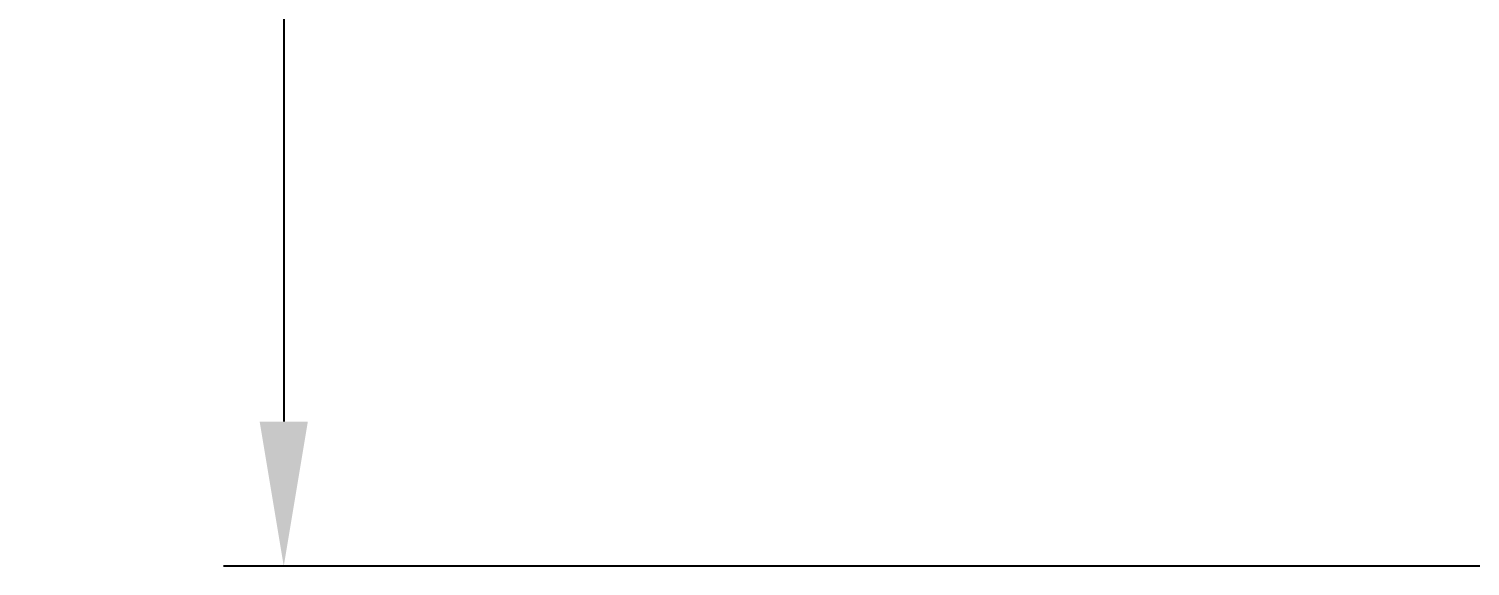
# Model space of a CAD drawing. Header units: millimetres. Extents: x 37984 to 70752, y 14140 to 37584.
# Drawn here: x 45356.65 to 45386.58, y 31082 to 31093.15 of the extents above; entities that cross this region are included whole.
import ezdxf

# ---------------------------------------------------------------- set-up
doc = ezdxf.new("R2010")
doc.units = ezdxf.units.MM
doc.layers.add('! NO PLOT !', color=7, linetype='Continuous', true_color=0xff75dd, plot=False)
doc.styles.get("Standard").update_dxf_attribs({"font": 'arial.ttf'})
doc.dimstyles.new('ISO-25', dxfattribs={"dimtxt": 4, "dimasz": 3, "dimexe": 1.25, "dimexo": 0.625, "dimtad": 1, "dimtxsty": 'Standard', "dimcen": 3, "dimadec": 0, "dimazin": 0, "dimtfac": 1, "dimtmove": 0, "dimatfit": 3, "dimfxl": 1, "dimarcsym": 0})

# ---------------------------------------------------------------- blocks, each defined once
blk = doc.blocks.new('*D770')
at = {"layer": '! NO PLOT !', "color": 0, "lineweight": -2, "ltscale": 0.25, "transparency": 16777216}
for p, q in [((45407.647, 31117.002), (45360.698, 31117.002)), ((45361.948, 31114.002), (45361.948, 31084.999)), ((45389.597, 31081.999), (45360.698, 31081.999))]:
    blk.add_line(p, q, dxfattribs=at)
at = {"layer": '! NO PLOT !', "color": 0, "ltscale": 0.25, "transparency": 16777216}
for points in [[(45361.448, 31114.002), (45362.448, 31114.002), (45361.948, 31117.002)], [(45361.448, 31084.999), (45362.448, 31084.999), (45361.948, 31081.999)]]:
    blk.add_solid(points, dxfattribs=at)
at = {"layer": 'Defpoints', "color": 0, "ltscale": 0.25, "transparency": 16777216}
for p in [(45408.272, 31117.002), (45361.948, 31081.999), (45390.222, 31081.999)]:
    blk.add_point(p, dxfattribs=at)
at = {"layer": '! NO PLOT !', "color": 0, "ltscale": 0.25, "transparency": 16777216, "insert": (45359.279, 31099.501), "char_height": 4, "attachment_point": 5, "rotation": 90}
blk.add_mtext('35', dxfattribs=at)

msp = doc.modelspace()

# ---------------------------------------------------------------- dimensions: what is measured, and where the dimension line sits
at = {"layer": '! NO PLOT !', "ltscale": 0.25}
dim = msp.add_linear_dim(base=(45361.948, 31081.999), p1=(45408.272, 31117.002), p2=(45390.222, 31081.999), angle=90, dimstyle='ISO-25', dxfattribs=at)
dim.commit()
dim.dimension.update_dxf_attribs({"geometry": '*D770', "text_midpoint": (45359.279, 31099.501)})

doc.saveas('drawing.dxf')
